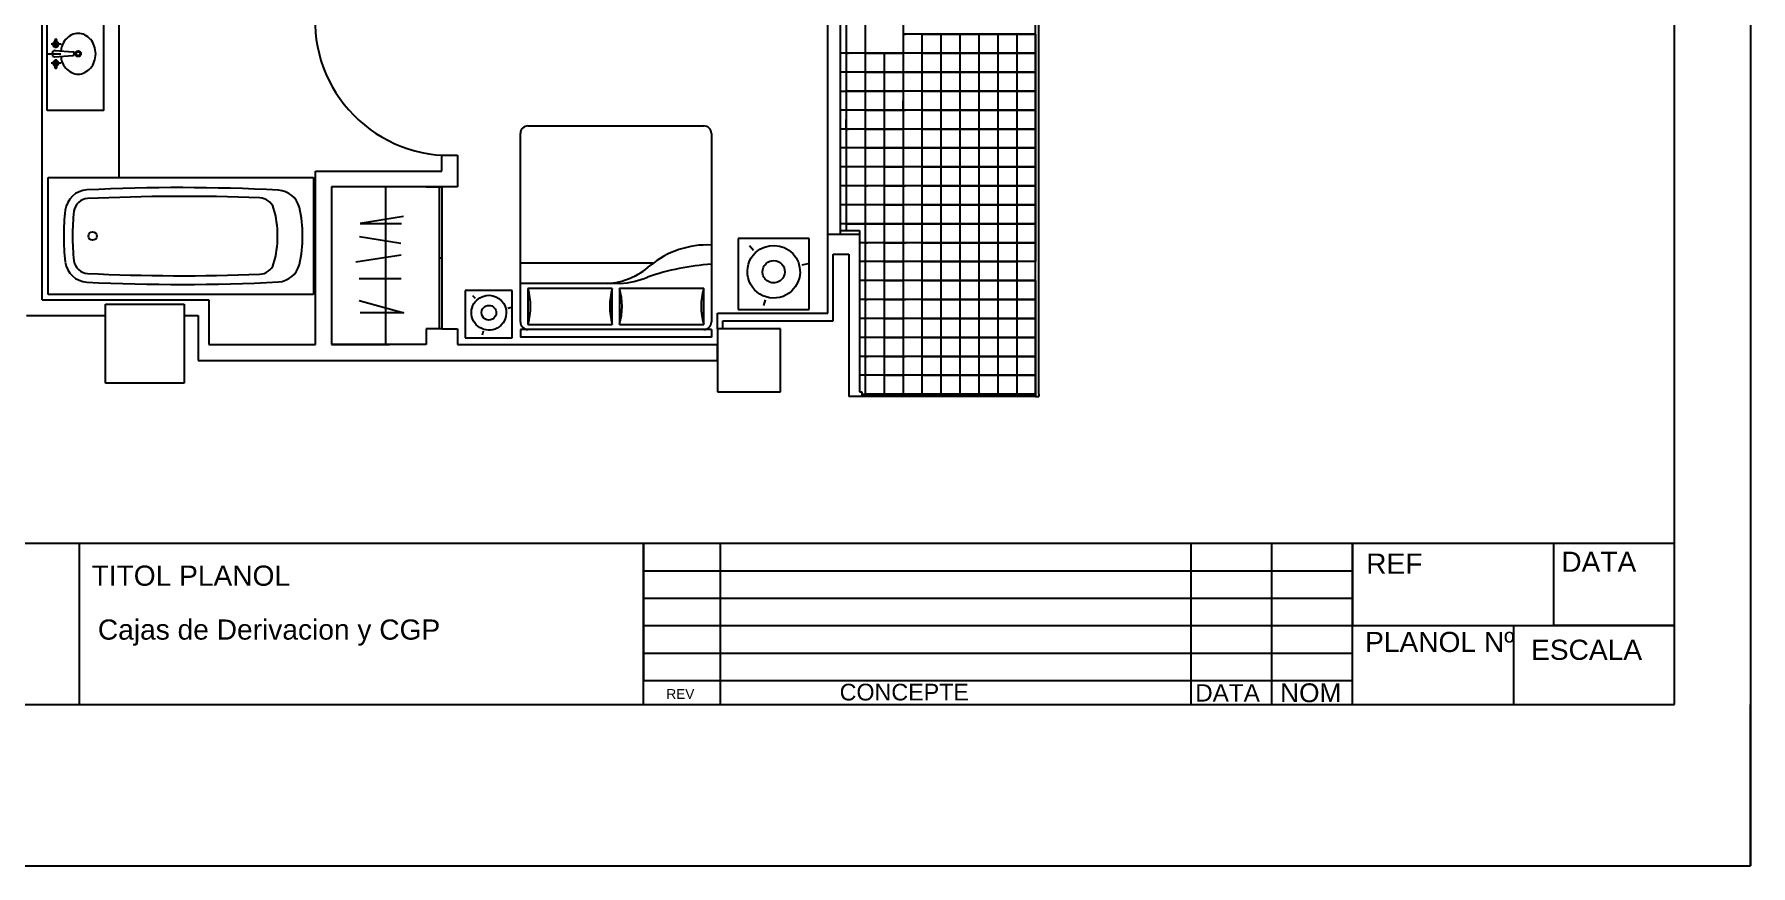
# Model space of a CAD drawing. Header units: millimetres. Extents: x 2377 to 4712, y -254 to 3188.
# Drawn here: x 3054 to 3267.1, y 947.8 to 1051 of the extents above; entities that cross this region are included whole.
import ezdxf

# ---------------------------------------------------------------- set-up
doc = ezdxf.new("R2010")
doc.units = ezdxf.units.MM
doc.layers.add('Mobiliario', color=254, linetype='Continuous')
doc.styles.get("Standard").update_dxf_attribs({"font": 'arial.ttf'})

# ---------------------------------------------------------------- blocks, each defined once
blk = doc.blocks.new('MHPLS012')
at = {"layer": 'Mobiliario'}
for p, q in [((-2.1, -0.874), (-2.1, 0.874)), ((-2.024, 0.95), (-0.152, 0.95)), ((-0.483, 0.874), (-0.483, 0.036)), ((-0.127, 0.874), (-0.483, 0.874)), ((-0.127, 0.036), (-0.127, 0.874)), ((-0.076, 0.95), (-0.076, -0.95)), ((-0.076, 0.95), (0, 0.95)), ((0, 0.95), (0, -0.95)), ((-0.737, 0.366), (-0.737, -0.95)), ((-0.533, 0.041), (-0.533, -0.95)), ((-0.483, 0.036), (-0.127, 0.036)), ((-0.483, -0.036), (-0.483, -0.874)), ((-0.127, -0.036), (-0.483, -0.036)), ((-0.127, -0.874), (-0.127, -0.036)), ((-0.152, -0.95), (-2.024, -0.95)), ((-0.483, -0.874), (-0.127, -0.874)), ((-0.076, -0.95), (0, -0.95))]:
    blk.add_line(p, q, dxfattribs=at)
for centre, radius, start, end in [((-2.024, 0.874), 0.0762, 90, 180), ((-0.019, 0.912), 0.898, 177.5673, 219.5461), ((1.615, 1.088), 2.343, 183.3665, 199.2534), ((-0.305, 1.483), 0.635, 253.7398, 286.2602), ((-0.152, 0.874), 0.0762, 0, 90), ((-1.227, -0.125), 0.694, 3.1663, 42.0658), ((-1.458, -0.029), 0.927, 4.2918, 21.7676), ((-0.305, -0.574), 0.635, 73.7398, 106.2602), ((-0.305, 0.574), 0.635, 253.7398, 286.2602), ((-0.305, -1.483), 0.635, 73.7398, 106.2602), ((-2.024, -0.874), 0.0762, 180, 270), ((-0.152, -0.874), 0.0762, 270, 0)]:
    blk.add_arc(centre, radius, start, end, dxfattribs=at)
blk = doc.blocks.new('bn04-7')
for p, q in [((0, 0), (0, -0.147)), ((-0.6, 0), (0.6, 0)), ((-0.6, -0.6), (-0.6, 0)), ((-0.058, -0.092), (-0.151, -0.092)), ((-0.122, -0.087), (-0.112, -0.087)), ((-0.122, -0.098), (-0.112, -0.098)), ((-0.1, -0.148), (-0.1, -0.045)), ((-0.033, -0.08), (-0.02, -0.271)), ((0.034, -0.086), (0.02, -0.271)), ((0.058, -0.092), (0.151, -0.092)), ((0.1, -0.148), (0.1, -0.045)), ((0.122, -0.087), (0.112, -0.087)), ((0.122, -0.098), (0.112, -0.098)), ((0.6, -0.6), (0.6, 0)), ((-0.005, -0.286), (0.005, -0.286)), ((-0.6, -0.6), (0.6, -0.6))]:
    blk.add_line(p, q)
for centre, radius in [((-0.1, -0.092), 0.0118), ((0.1, -0.092), 0.0118), ((0, -0.328), 0.03), ((0, -0.328), 0.02)]:
    blk.add_circle(centre, radius)
for centre, radius, start, end in [((-0.142, -0.092), 0.0118, 39.1354, 320.8646), ((-0.011, -0.361), 0.216, 109.6169, 130.7108), ((-0.131, -0.083), 0.0025, 219.1354, 256.4029), ((-0.131, -0.101), 0.0025, 103.5971, 140.8646), ((-0.123, -0.049), 0.0381, 256.4029, 272.0458), ((-0.123, -0.136), 0.0381, 87.9542, 103.5971), ((-0.1, -0.092), 0.0299, 191.7173, 168.2827), ((-0.1, -0.092), 0.0235, 194.2864, 165.7136), ((-0.112, -0.084), 0.003, 270, 324.6965), ((-0.112, -0.101), 0.003, 35.3035, 90), ((0, -0.393), 0.249, 96.5773, 109.6169), ((0.055, -0.103), 0.0911, 153.0547, 165.3672), ((-0.006, -0.094), 0.0379, 104.9144, 122.742), ((0, -0.113), 0.0583, 90, 104.9144), ((0, -0.113), 0.0583, 75.0856, 90), ((0.005, -0.094), 0.0379, 57.258, 75.0856), ((-0.056, -0.103), 0.0911, 14.6328, 26.9453), ((0, -0.393), 0.249, 70.3831, 83.252), ((0.025, -0.085), 0.00867, 0, 32.7882), ((0.025, -0.085), 0.00867, 350.3449, 0), ((0.1, -0.092), 0.0299, 11.7173, 348.2827), ((0.1, -0.092), 0.0235, 14.2864, 345.7136), ((0.011, -0.361), 0.216, 49.2892, 70.3831), ((0.112, -0.084), 0.003, 215.3035, 270), ((0.112, -0.101), 0.003, 90, 144.6965), ((0.123, -0.049), 0.0381, 267.9542, 283.5971), ((0.123, -0.136), 0.0381, 76.4029, 92.0458), ((0.131, -0.083), 0.0025, 283.5971, 320.8646), ((0.131, -0.101), 0.0025, 39.1354, 76.4029), ((0.142, -0.092), 0.0118, 219.1354, 140.8646), ((-0.055, -0.328), 0.16, 154.2946, 180), ((-0.055, -0.328), 0.16, 180, 205.7054), ((-0.028, -0.341), 0.189, 130.7108, 154.2946), ((-0.005, -0.271), 0.015, 180, 270), ((0.005, -0.271), 0.015, 270, 0), ((0.028, -0.341), 0.189, 25.7054, 49.2892), ((0.055, -0.328), 0.16, 0, 25.7054), ((0.055, -0.328), 0.16, 334.2946, 360), ((-0.028, -0.315), 0.189, 205.7054, 229.2892), ((-0.011, -0.295), 0.216, 229.2892, 250.3831), ((0, -0.264), 0.249, 250.3831, 270), ((0, -0.264), 0.249, 270, 289.6169), ((0.011, -0.295), 0.216, 289.6169, 310.7108), ((0.028, -0.315), 0.189, 310.7108, 334.2946)]:
    blk.add_arc(centre, radius, start, end)
blk = doc.blocks.new('A$C57724086')
at = {"layer": 'Mobiliario'}
for p, q in [((0, 0), (0, 1.7)), ((0, 1.7), (0.75, 1.7)), ((0.75, 1.7), (0.75, 0)), ((0.75, 0), (0, 0))]:
    blk.add_line(p, q, dxfattribs=at)
blk.add_circle((0.375, 1.415), 0.0275, dxfattribs=at)
for centre, radius, start, end in [((0.229, 1.442), 0.15, 97.8246, 176.2997), ((0.375, 0.114), 1.486, 89.9988, 96.4162), ((0.375, 0.111), 1.433, 89.9987, 96.3484), ((0.375, 0.114), 1.486, 83.5838, 90.0012), ((0.375, 0.111), 1.433, 83.6516, 90.0013), ((0.521, 1.442), 0.15, 3.7003, 82.1754), ((12.322, 0.854), 12.257, 177.2038, 182.9431), ((13.215, 0.833), 13.094, 177.3056, 182.1342), ((0.229, 1.442), 0.094, 97.8246, 176.2997), ((0.521, 1.442), 0.094, 3.7003, 82.1754), ((-12.465, 0.833), 13.094, 357.8658, 2.6944), ((-11.572, 0.854), 12.257, 357.0569, 2.7962), ((0.23, 0.35), 0.1, 182.9309, 250.2221), ((0.52, 0.35), 0.1, 289.7779, 357.0691), ((0.231, 0.235), 0.15, 183.8947, 255.3014), ((0.375, 0.858), 0.628, 253.4701, 270.0186), ((0.375, 0.858), 0.628, 269.9814, 286.5299), ((0.519, 0.235), 0.15, 284.6986, 356.1053), ((0.375, 0.924), 0.854, 257.6931, 270.0076), ((0.375, 0.924), 0.854, 269.9924, 282.3069)]:
    blk.add_arc(centre, radius, start, end, dxfattribs=at)
blk = doc.blocks.new('sl06-0')
at = {"layer": 'Mobiliario'}
for p, q in [((-0.3, 0.281, -1.579), (-0.3, -0.318, -1.579)), ((0.298, 0.281, -1.579), (-0.3, 0.281, -1.579)), ((0.298, -0.318, -1.579), (0.298, 0.281, -1.579)), ((-0.3, -0.318, -1.579), (0.298, -0.318, -1.579))]:
    blk.add_line(p, q, dxfattribs=at)
at = {"layer": 'Mobiliario', "linetype": 'ByBlock'}
for p, q in [((-0.169, 0.179, -1.579), (-0.205, 0.217, -1.579)), ((0.24, 0.057, -1.579), (0.29, 0.069, -1.579)), ((-0.071, -0.236, -1.579), (-0.085, -0.286, -1.579))]:
    blk.add_line(p, q, dxfattribs=at)
at = {"layer": 'Mobiliario', "linetype": 'ByBlock', "extrusion": (0, 0, -1)}
for major_axis, start_param, end_param in [((-0.157, -0.157), -1.5419, 1.599693), ((-0.157, -0.157), 1.599693, 4.741285), ((-0.0663, -0.0663), -1.5419, 1.599693), ((-0.0663, -0.0663), 1.599693, 4.741285)]:
    blk.add_ellipse((0, 0, -1.579), major_axis=major_axis, ratio=1, start_param=start_param, end_param=end_param, dxfattribs=at)

msp = doc.modelspace()

# ---------------------------------------------------------------- linework, layer by layer
at = {"transparency": 33554687}
for p, q in [((3267.11, 1244.79), (3267.11, 947.79)), ((3257.65, 967.79), (3257.65, 1229.79)), ((3178.34, 1006.3), (3178.34, 1168.97)), ((3178.75, 1006.3), (3178.75, 1168.97)), ((3055.01, 1018.03), (3055.01, 1078.25)), ((3152.56, 1026.18), (3152.56, 1065.38)), ((3154.1, 1026.18), (3154.1, 1065.38)), ((3154.82, 1055.69), (3154.82, 1046.28)), ((3157.17, 1055.69), (3157.17, 1046.28)), ((3161.88, 1053.34), (3161.88, 1050.99)), ((3157.17, 1050.99), (3157.17, 1048.64)), ((3157.17, 1050.99), (3157.17, 1046.28)), ((3161.88, 1050.99), (3162.18, 1050.99)), ((3164.23, 1050.99), (3161.88, 1050.99)), ((3161.88, 1050.99), (3161.88, 1048.64)), ((3161.88, 1050.99), (3161.88, 1046.28)), ((3166.58, 1050.99), (3164.23, 1050.99)), ((3164.23, 1050.99), (3164.23, 1048.64)), ((3164.23, 1050.99), (3166.58, 1050.99)), ((3168.93, 1050.99), (3166.58, 1050.99)), ((3166.58, 1050.99), (3166.58, 1048.64)), ((3166.58, 1050.99), (3168.93, 1050.99)), ((3171.28, 1050.99), (3168.93, 1050.99)), ((3168.93, 1050.99), (3168.93, 1048.64)), ((3168.93, 1050.99), (3171.28, 1050.99)), ((3173.64, 1050.99), (3171.28, 1050.99)), ((3171.28, 1050.99), (3171.28, 1048.64)), ((3171.28, 1050.99), (3173.64, 1050.99)), ((3175.99, 1050.99), (3173.64, 1050.99)), ((3173.64, 1050.99), (3173.64, 1048.64)), ((3173.64, 1050.99), (3175.99, 1050.99)), ((3178.34, 1050.99), (3175.99, 1050.99)), ((3175.99, 1050.99), (3175.99, 1048.64)), ((3175.99, 1050.99), (3178.34, 1050.99)), ((3178.34, 1050.99), (3178.34, 1048.64)), ((3157.17, 1048.64), (3154.1, 1048.64)), ((3154.82, 1048.64), (3155.12, 1048.64)), ((3154.82, 1048.64), (3154.82, 1046.28)), ((3154.82, 1048.64), (3154.82, 1043.93)), ((3159.53, 1048.64), (3157.17, 1048.64)), ((3157.17, 1048.64), (3157.17, 1046.28)), ((3157.17, 1048.64), (3159.53, 1048.64)), ((3161.88, 1048.64), (3159.53, 1048.64)), ((3159.53, 1048.64), (3159.53, 1046.28)), ((3159.53, 1048.64), (3161.88, 1048.64)), ((3164.23, 1048.64), (3161.88, 1048.64)), ((3161.88, 1048.64), (3161.88, 1046.28)), ((3166.58, 1048.64), (3164.23, 1048.64)), ((3164.23, 1048.64), (3164.23, 1046.28)), ((3164.23, 1048.64), (3166.58, 1048.64)), ((3168.93, 1048.64), (3166.58, 1048.64)), ((3166.58, 1048.64), (3166.58, 1046.28)), ((3166.58, 1048.64), (3168.93, 1048.64)), ((3171.28, 1048.64), (3168.93, 1048.64)), ((3168.93, 1048.64), (3168.93, 1046.28)), ((3168.93, 1048.64), (3171.28, 1048.64)), ((3173.64, 1048.64), (3171.28, 1048.64)), ((3171.28, 1048.64), (3171.28, 1046.28)), ((3171.28, 1048.64), (3173.64, 1048.64)), ((3175.99, 1048.64), (3173.64, 1048.64)), ((3173.64, 1048.64), (3173.64, 1046.28)), ((3173.64, 1048.64), (3175.99, 1048.64)), ((3178.34, 1048.64), (3175.99, 1048.64)), ((3175.99, 1048.64), (3175.99, 1046.28)), ((3175.99, 1048.64), (3178.34, 1048.64)), ((3178.34, 1048.64), (3178.34, 1046.28)), ((3157.17, 1046.28), (3154.1, 1046.28)), ((3159.53, 1046.28), (3157.17, 1046.28)), ((3157.17, 1046.28), (3157.17, 1043.93)), ((3157.17, 1046.28), (3159.53, 1046.28)), ((3161.88, 1046.28), (3159.53, 1046.28)), ((3159.53, 1046.28), (3159.53, 1043.93)), ((3159.53, 1046.28), (3161.88, 1046.28)), ((3164.23, 1046.28), (3161.88, 1046.28)), ((3161.88, 1046.28), (3161.88, 1027.47)), ((3161.88, 1046.28), (3164.23, 1046.28)), ((3161.88, 1046.28), (3161.88, 1043.93)), ((3166.58, 1046.28), (3164.23, 1046.28)), ((3164.23, 1046.28), (3164.23, 1043.93)), ((3164.23, 1046.28), (3166.58, 1046.28)), ((3168.93, 1046.28), (3166.58, 1046.28)), ((3166.58, 1046.28), (3166.58, 1043.93)), ((3166.58, 1046.28), (3168.93, 1046.28)), ((3171.28, 1046.28), (3168.93, 1046.28)), ((3168.93, 1046.28), (3168.93, 1043.93)), ((3168.93, 1046.28), (3171.28, 1046.28)), ((3173.64, 1046.28), (3171.28, 1046.28)), ((3171.28, 1046.28), (3171.28, 1043.93)), ((3171.28, 1046.28), (3173.64, 1046.28)), ((3175.99, 1046.28), (3173.64, 1046.28)), ((3173.64, 1046.28), (3173.64, 1043.93)), ((3173.64, 1046.28), (3175.99, 1046.28)), ((3178.34, 1046.28), (3175.99, 1046.28)), ((3175.99, 1046.28), (3175.99, 1043.93)), ((3175.99, 1046.28), (3178.34, 1046.28)), ((3178.34, 1046.28), (3178.34, 1043.93)), ((3154.1, 1043.93), (3157.17, 1043.93)), ((3157.17, 1043.93), (3154.82, 1043.93)), ((3154.82, 1043.93), (3154.82, 1041.58)), ((3159.53, 1043.93), (3157.17, 1043.93)), ((3157.17, 1043.93), (3157.17, 1041.58)), ((3157.17, 1043.93), (3159.53, 1043.93)), ((3161.88, 1043.93), (3159.53, 1043.93)), ((3159.53, 1043.93), (3159.53, 1041.58)), ((3159.53, 1043.93), (3161.88, 1043.93)), ((3164.23, 1043.93), (3161.88, 1043.93)), ((3161.88, 1043.93), (3161.88, 1041.58)), ((3161.88, 1043.93), (3161.88, 1041.58)), ((3161.88, 1041.58), (3161.88, 1042.75)), ((3166.58, 1043.93), (3164.23, 1043.93)), ((3164.23, 1043.93), (3164.23, 1041.58)), ((3164.23, 1043.93), (3166.58, 1043.93)), ((3168.93, 1043.93), (3166.58, 1043.93)), ((3166.58, 1043.93), (3166.58, 1041.58)), ((3166.58, 1043.93), (3168.93, 1043.93)), ((3171.28, 1043.93), (3168.93, 1043.93)), ((3168.93, 1043.93), (3168.93, 1041.58)), ((3168.93, 1043.93), (3171.28, 1043.93)), ((3173.64, 1043.93), (3171.28, 1043.93)), ((3171.28, 1043.93), (3171.28, 1041.58)), ((3171.28, 1043.93), (3173.64, 1043.93)), ((3175.99, 1043.93), (3173.64, 1043.93)), ((3173.64, 1043.93), (3173.64, 1041.58)), ((3173.64, 1043.93), (3175.99, 1043.93)), ((3178.34, 1043.93), (3175.99, 1043.93)), ((3175.99, 1043.93), (3175.99, 1041.58)), ((3175.99, 1043.93), (3178.34, 1043.93)), ((3178.34, 1043.93), (3178.34, 1041.58)), ((3157.17, 1041.58), (3154.1, 1041.58)), ((3154.82, 1041.58), (3154.82, 1039.23)), ((3154.82, 1039.23), (3154.82, 1040.4)), ((3159.53, 1041.58), (3157.17, 1041.58)), ((3157.17, 1041.58), (3157.17, 1039.23)), ((3157.17, 1041.58), (3159.53, 1041.58)), ((3161.88, 1041.58), (3159.53, 1041.58)), ((3159.53, 1041.58), (3159.53, 1039.23)), ((3159.53, 1041.58), (3161.88, 1041.58)), ((3161.88, 1041.58), (3162.18, 1041.58)), ((3164.23, 1041.58), (3161.88, 1041.58)), ((3161.88, 1041.58), (3161.88, 1039.23)), ((3161.88, 1041.58), (3161.88, 1036.88)), ((3161.88, 1041.58), (3161.88, 1039.23)), ((3166.58, 1041.58), (3164.23, 1041.58)), ((3164.23, 1041.58), (3164.23, 1039.23)), ((3164.23, 1041.58), (3166.58, 1041.58)), ((3168.93, 1041.58), (3166.58, 1041.58)), ((3166.58, 1041.58), (3166.58, 1039.23)), ((3166.58, 1041.58), (3168.93, 1041.58)), ((3171.28, 1041.58), (3168.93, 1041.58)), ((3168.93, 1041.58), (3168.93, 1039.23)), ((3168.93, 1041.58), (3171.28, 1041.58)), ((3173.64, 1041.58), (3171.28, 1041.58)), ((3171.28, 1041.58), (3171.28, 1039.23)), ((3171.28, 1041.58), (3173.64, 1041.58)), ((3175.99, 1041.58), (3173.64, 1041.58)), ((3173.64, 1041.58), (3173.64, 1039.23)), ((3173.64, 1041.58), (3175.99, 1041.58)), ((3178.34, 1041.58), (3175.99, 1041.58)), ((3175.99, 1041.58), (3175.99, 1039.23)), ((3175.99, 1041.58), (3178.34, 1041.58)), ((3178.34, 1041.58), (3178.34, 1039.23)), ((3157.17, 1039.23), (3154.1, 1039.23)), ((3154.82, 1039.23), (3155.12, 1039.23)), ((3154.82, 1039.23), (3154.82, 1036.88)), ((3159.53, 1039.23), (3157.17, 1039.23)), ((3157.17, 1039.23), (3157.17, 1036.88)), ((3157.17, 1039.23), (3159.53, 1039.23)), ((3161.88, 1039.23), (3159.53, 1039.23)), ((3159.53, 1039.23), (3159.53, 1036.88)), ((3159.53, 1039.23), (3161.88, 1039.23)), ((3164.23, 1039.23), (3161.88, 1039.23)), ((3161.88, 1039.23), (3161.88, 1036.88)), ((3166.58, 1039.23), (3164.23, 1039.23)), ((3164.23, 1039.23), (3164.23, 1036.88)), ((3164.23, 1039.23), (3166.58, 1039.23)), ((3168.93, 1039.23), (3166.58, 1039.23)), ((3166.58, 1039.23), (3166.58, 1036.88)), ((3166.58, 1039.23), (3168.93, 1039.23)), ((3171.28, 1039.23), (3168.93, 1039.23)), ((3168.93, 1039.23), (3168.93, 1036.88)), ((3168.93, 1039.23), (3171.28, 1039.23)), ((3173.64, 1039.23), (3171.28, 1039.23)), ((3171.28, 1039.23), (3171.28, 1036.88)), ((3171.28, 1039.23), (3173.64, 1039.23)), ((3175.99, 1039.23), (3173.64, 1039.23)), ((3173.64, 1039.23), (3173.64, 1036.88)), ((3173.64, 1039.23), (3175.99, 1039.23)), ((3178.34, 1039.23), (3175.99, 1039.23)), ((3175.99, 1039.23), (3175.99, 1036.88)), ((3175.99, 1039.23), (3178.34, 1039.23)), ((3178.34, 1039.23), (3178.34, 1036.88)), ((3104.62, 1034.02), (3104.62, 1035.98)), ((3104.62, 1035.98), (3106.58, 1035.98)), ((3106.58, 1035.98), (3106.58, 1032.06)), ((3157.17, 1036.88), (3154.1, 1036.88)), ((3157.17, 1036.88), (3154.82, 1036.88)), ((3154.82, 1036.88), (3154.82, 1027.47)), ((3159.53, 1036.88), (3157.17, 1036.88)), ((3157.17, 1036.88), (3157.17, 1027.47)), ((3157.17, 1036.88), (3159.53, 1036.88)), ((3159.53, 1036.88), (3157.17, 1036.88)), ((3157.17, 1036.88), (3159.53, 1036.88)), ((3161.88, 1036.88), (3159.53, 1036.88)), ((3159.53, 1036.88), (3159.53, 1034.53)), ((3159.53, 1036.88), (3161.88, 1036.88)), ((3161.88, 1036.88), (3159.53, 1036.88)), ((3159.53, 1036.88), (3161.88, 1036.88)), ((3164.23, 1036.88), (3161.88, 1036.88)), ((3161.88, 1036.88), (3161.88, 1027.47)), ((3161.88, 1036.88), (3164.23, 1036.88)), ((3161.88, 1036.88), (3161.88, 1034.53)), ((3166.58, 1036.88), (3164.23, 1036.88)), ((3164.23, 1036.88), (3164.23, 1034.53)), ((3164.23, 1036.88), (3166.58, 1036.88)), ((3168.93, 1036.88), (3166.58, 1036.88)), ((3166.58, 1036.88), (3166.58, 1034.53)), ((3166.58, 1036.88), (3168.93, 1036.88)), ((3171.28, 1036.88), (3168.93, 1036.88)), ((3168.93, 1036.88), (3168.93, 1034.53)), ((3168.93, 1036.88), (3171.28, 1036.88)), ((3173.64, 1036.88), (3171.28, 1036.88)), ((3171.28, 1036.88), (3171.28, 1034.53)), ((3171.28, 1036.88), (3173.64, 1036.88)), ((3175.99, 1036.88), (3173.64, 1036.88)), ((3173.64, 1036.88), (3173.64, 1034.53)), ((3173.64, 1036.88), (3175.99, 1036.88)), ((3178.34, 1036.88), (3175.99, 1036.88)), ((3175.99, 1036.88), (3175.99, 1034.53)), ((3175.99, 1036.88), (3178.34, 1036.88)), ((3178.34, 1036.88), (3178.34, 1034.53)), ((3088.95, 1012.47), (3088.95, 1034.02)), ((3088.95, 1034.02), (3104.62, 1034.02)), ((3157.17, 1034.53), (3154.1, 1034.53)), ((3159.53, 1034.53), (3157.17, 1034.53)), ((3157.17, 1034.53), (3157.17, 1032.17)), ((3161.88, 1034.53), (3159.53, 1034.53)), ((3159.53, 1034.53), (3159.53, 1032.17)), ((3159.53, 1034.53), (3161.88, 1034.53)), ((3164.23, 1034.53), (3161.88, 1034.53)), ((3161.88, 1034.53), (3161.88, 1032.17)), ((3161.88, 1034.53), (3161.88, 1032.17)), ((3166.58, 1034.53), (3164.23, 1034.53)), ((3164.23, 1034.53), (3164.23, 1032.17)), ((3164.23, 1034.53), (3166.58, 1034.53)), ((3168.93, 1034.53), (3166.58, 1034.53)), ((3166.58, 1034.53), (3166.58, 1032.17)), ((3166.58, 1034.53), (3168.93, 1034.53)), ((3171.28, 1034.53), (3168.93, 1034.53)), ((3168.93, 1034.53), (3168.93, 1032.17)), ((3168.93, 1034.53), (3171.28, 1034.53)), ((3173.64, 1034.53), (3171.28, 1034.53)), ((3171.28, 1034.53), (3171.28, 1032.17)), ((3171.28, 1034.53), (3173.64, 1034.53)), ((3175.99, 1034.53), (3173.64, 1034.53)), ((3173.64, 1034.53), (3173.64, 1032.17)), ((3173.64, 1034.53), (3175.99, 1034.53)), ((3178.34, 1034.53), (3175.99, 1034.53)), ((3175.99, 1034.53), (3175.99, 1032.17)), ((3175.99, 1034.53), (3178.34, 1034.53)), ((3178.34, 1034.53), (3178.34, 1032.17)), ((3106.58, 1032.06), (3090.91, 1032.06)), ((3090.91, 1032.06), (3090.91, 1012.47)), ((3102.67, 1032.06), (3090.91, 1032.06)), ((3104.3, 1032.06), (3097.63, 1032.06)), ((3097.63, 1032.06), (3097.63, 1012.47)), ((3102.67, 1032.06), (3104.62, 1032.06)), ((3104.3, 1032.06), (3104.3, 1014.43)), ((3104.62, 1032.06), (3104.62, 1014.43)), ((3157.17, 1032.17), (3154.1, 1032.17)), ((3157.17, 1032.17), (3157.47, 1032.17)), ((3159.53, 1032.17), (3157.17, 1032.17)), ((3157.17, 1032.17), (3157.17, 1029.82)), ((3157.17, 1032.17), (3157.17, 1027.47)), ((3161.88, 1032.17), (3159.53, 1032.17)), ((3159.53, 1032.17), (3159.53, 1029.82)), ((3159.53, 1032.17), (3161.88, 1032.17)), ((3161.88, 1032.17), (3162.18, 1032.17)), ((3164.23, 1032.17), (3161.88, 1032.17)), ((3161.88, 1032.17), (3161.88, 1029.82)), ((3161.88, 1032.17), (3161.88, 1027.47)), ((3161.88, 1032.17), (3161.88, 1029.82)), ((3166.58, 1032.17), (3164.23, 1032.17)), ((3164.23, 1032.17), (3164.23, 1029.82)), ((3164.23, 1032.17), (3166.58, 1032.17)), ((3168.93, 1032.17), (3166.58, 1032.17)), ((3166.58, 1032.17), (3166.58, 1029.82)), ((3166.58, 1032.17), (3168.93, 1032.17)), ((3171.28, 1032.17), (3168.93, 1032.17)), ((3168.93, 1032.17), (3168.93, 1029.82)), ((3168.93, 1032.17), (3171.28, 1032.17)), ((3173.64, 1032.17), (3171.28, 1032.17)), ((3171.28, 1032.17), (3171.28, 1029.82)), ((3171.28, 1032.17), (3173.64, 1032.17)), ((3175.99, 1032.17), (3173.64, 1032.17)), ((3173.64, 1032.17), (3173.64, 1029.82)), ((3173.64, 1032.17), (3175.99, 1032.17)), ((3178.34, 1032.17), (3175.99, 1032.17)), ((3175.99, 1032.17), (3175.99, 1029.82)), ((3175.99, 1032.17), (3178.34, 1032.17)), ((3178.34, 1032.17), (3178.34, 1029.82)), ((3157.17, 1029.82), (3154.1, 1029.82)), ((3159.53, 1029.82), (3157.17, 1029.82)), ((3161.88, 1029.82), (3159.53, 1029.82)), ((3159.53, 1029.82), (3159.53, 1027.47)), ((3159.53, 1029.82), (3161.88, 1029.82)), ((3164.23, 1029.82), (3161.88, 1029.82)), ((3161.88, 1029.82), (3161.88, 1027.47)), ((3166.58, 1029.82), (3164.23, 1029.82)), ((3164.23, 1029.82), (3164.23, 1027.47)), ((3164.23, 1029.82), (3166.58, 1029.82)), ((3168.93, 1029.82), (3166.58, 1029.82)), ((3166.58, 1029.82), (3166.58, 1027.47)), ((3166.58, 1029.82), (3168.93, 1029.82)), ((3171.28, 1029.82), (3168.93, 1029.82)), ((3168.93, 1029.82), (3168.93, 1027.47)), ((3168.93, 1029.82), (3171.28, 1029.82)), ((3173.64, 1029.82), (3171.28, 1029.82)), ((3171.28, 1029.82), (3171.28, 1027.47)), ((3171.28, 1029.82), (3173.64, 1029.82)), ((3175.99, 1029.82), (3173.64, 1029.82)), ((3173.64, 1029.82), (3173.64, 1027.47)), ((3173.64, 1029.82), (3175.99, 1029.82)), ((3178.34, 1029.82), (3175.99, 1029.82)), ((3175.99, 1029.82), (3175.99, 1027.47)), ((3175.99, 1029.82), (3178.34, 1029.82)), ((3178.34, 1029.82), (3178.34, 1027.47)), ((3099.88, 1028.39), (3094.48, 1027.5)), ((3094.48, 1027.5), (3099.63, 1027.5)), ((3159.53, 1027.47), (3154.1, 1027.47)), ((3154.82, 1027.47), (3154.82, 1026.63)), ((3157.17, 1027.47), (3154.82, 1027.47)), ((3154.82, 1027.47), (3157.17, 1027.47)), ((3157.17, 1027.47), (3157.17, 1025.12)), ((3159.53, 1027.47), (3157.17, 1027.47)), ((3157.17, 1027.47), (3159.53, 1027.47)), ((3159.53, 1027.47), (3157.17, 1027.47)), ((3161.88, 1027.47), (3159.53, 1027.47)), ((3159.53, 1027.47), (3159.53, 1025.12)), ((3159.53, 1027.47), (3161.88, 1027.47)), ((3161.88, 1027.47), (3159.53, 1027.47)), ((3159.53, 1027.47), (3161.88, 1027.47)), ((3161.88, 1027.47), (3159.53, 1027.47)), ((3159.53, 1027.47), (3161.88, 1027.47)), ((3164.23, 1027.47), (3161.88, 1027.47)), ((3161.88, 1027.47), (3164.23, 1027.47)), ((3164.23, 1027.47), (3161.88, 1027.47)), ((3161.88, 1027.47), (3161.88, 1025.12)), ((3161.88, 1027.47), (3161.88, 1025.12)), ((3166.58, 1027.47), (3164.23, 1027.47)), ((3164.23, 1027.47), (3166.58, 1027.47)), ((3166.58, 1027.47), (3164.23, 1027.47)), ((3164.23, 1027.47), (3164.23, 1025.12)), ((3164.23, 1027.47), (3166.58, 1027.47)), ((3168.93, 1027.47), (3166.58, 1027.47)), ((3166.58, 1027.47), (3168.93, 1027.47)), ((3168.93, 1027.47), (3166.58, 1027.47)), ((3166.58, 1027.47), (3166.58, 1025.12)), ((3166.58, 1027.47), (3168.93, 1027.47)), ((3171.28, 1027.47), (3168.93, 1027.47)), ((3168.93, 1027.47), (3171.28, 1027.47)), ((3171.28, 1027.47), (3168.93, 1027.47)), ((3168.93, 1027.47), (3168.93, 1025.12)), ((3168.93, 1027.47), (3171.28, 1027.47)), ((3173.64, 1027.47), (3171.28, 1027.47)), ((3171.28, 1027.47), (3173.64, 1027.47)), ((3173.64, 1027.47), (3171.28, 1027.47)), ((3171.28, 1027.47), (3171.28, 1025.12)), ((3171.28, 1027.47), (3173.64, 1027.47)), ((3175.99, 1027.47), (3173.64, 1027.47)), ((3173.64, 1027.47), (3175.99, 1027.47)), ((3175.99, 1027.47), (3173.64, 1027.47)), ((3173.64, 1027.47), (3173.64, 1025.12)), ((3173.64, 1027.47), (3175.99, 1027.47)), ((3178.34, 1027.47), (3175.99, 1027.47)), ((3175.99, 1027.47), (3178.34, 1027.47)), ((3178.34, 1027.47), (3175.99, 1027.47)), ((3175.99, 1027.47), (3175.99, 1025.12)), ((3175.99, 1027.47), (3178.34, 1027.47)), ((3178.34, 1027.47), (3178.34, 1025.12)), ((3094.41, 1025.88), (3099.52, 1025.08)), ((3152.56, 1016.39), (3152.56, 1026.18)), ((3152.56, 1026.18), (3156.48, 1026.18)), ((3154.1, 1026.18), (3154.1, 1026.63)), ((3154.1, 1026.63), (3156.48, 1026.63)), ((3154.1, 1026.18), (3156.48, 1026.18)), ((3154.1, 1026.18), (3156.48, 1026.18)), ((3156.48, 1026.63), (3156.48, 1006.59)), ((3159.53, 1025.12), (3156.48, 1025.12)), ((3157.17, 1025.12), (3157.47, 1025.12)), ((3157.17, 1025.12), (3157.17, 1022.77)), ((3157.17, 1025.12), (3157.17, 1020.42)), ((3161.88, 1025.12), (3159.53, 1025.12)), ((3159.53, 1025.12), (3159.53, 1013.36)), ((3159.53, 1025.12), (3161.88, 1025.12)), ((3161.88, 1025.12), (3162.18, 1025.12)), ((3164.23, 1025.12), (3161.88, 1025.12)), ((3161.88, 1025.12), (3161.88, 1022.77)), ((3161.88, 1025.12), (3161.88, 1013.36)), ((3166.58, 1025.12), (3164.23, 1025.12)), ((3164.23, 1025.12), (3164.23, 1013.36)), ((3164.23, 1025.12), (3166.58, 1025.12)), ((3168.93, 1025.12), (3166.58, 1025.12)), ((3166.58, 1025.12), (3166.58, 1013.36)), ((3166.58, 1025.12), (3168.93, 1025.12)), ((3171.28, 1025.12), (3168.93, 1025.12)), ((3168.93, 1025.12), (3168.93, 1013.36)), ((3168.93, 1025.12), (3171.28, 1025.12)), ((3173.64, 1025.12), (3171.28, 1025.12)), ((3171.28, 1025.12), (3171.28, 1013.36)), ((3171.28, 1025.12), (3173.64, 1025.12)), ((3175.99, 1025.12), (3173.64, 1025.12)), ((3173.64, 1025.12), (3173.64, 1013.36)), ((3173.64, 1025.12), (3175.99, 1025.12)), ((3178.34, 1025.12), (3175.99, 1025.12)), ((3175.99, 1025.12), (3175.99, 1013.36)), ((3175.99, 1025.12), (3178.34, 1025.12)), ((3178.34, 1025.12), (3178.34, 1022.77)), ((3099.58, 1023.58), (3093.93, 1022.72)), ((3104.3, 1023.24), (3104.62, 1023.24)), ((3153.2, 1015.41), (3153.2, 1023.69)), ((3153.2, 1023.69), (3155.16, 1023.69)), ((3155.16, 1023.69), (3155.16, 1006.02)), ((3157.17, 1022.77), (3156.48, 1022.77)), ((3159.53, 1022.77), (3157.17, 1022.77)), ((3161.88, 1022.77), (3159.53, 1022.77)), ((3159.53, 1022.77), (3161.88, 1022.77)), ((3164.23, 1022.77), (3161.88, 1022.77)), ((3166.58, 1022.77), (3164.23, 1022.77)), ((3164.23, 1022.77), (3166.58, 1022.77)), ((3168.93, 1022.77), (3166.58, 1022.77)), ((3166.58, 1022.77), (3168.93, 1022.77)), ((3171.28, 1022.77), (3168.93, 1022.77)), ((3168.93, 1022.77), (3171.28, 1022.77)), ((3173.64, 1022.77), (3171.28, 1022.77)), ((3171.28, 1022.77), (3173.64, 1022.77)), ((3175.99, 1022.77), (3173.64, 1022.77)), ((3173.64, 1022.77), (3175.99, 1022.77)), ((3178.34, 1022.77), (3175.99, 1022.77)), ((3099.59, 1020.65), (3094.35, 1020.62)), ((3159.53, 1020.42), (3156.48, 1020.42)), ((3157.17, 1020.42), (3157.17, 1018.06)), ((3161.88, 1020.42), (3159.53, 1020.42)), ((3159.53, 1020.42), (3159.53, 1018.06)), ((3159.53, 1020.42), (3161.88, 1020.42)), ((3164.23, 1020.42), (3161.88, 1020.42)), ((3161.88, 1020.42), (3161.88, 1018.06)), ((3161.88, 1020.42), (3161.88, 1018.06)), ((3166.58, 1020.42), (3164.23, 1020.42)), ((3164.23, 1020.42), (3164.23, 1018.06)), ((3164.23, 1020.42), (3166.58, 1020.42)), ((3168.93, 1020.42), (3166.58, 1020.42)), ((3166.58, 1020.42), (3166.58, 1018.06)), ((3166.58, 1020.42), (3168.93, 1020.42)), ((3171.28, 1020.42), (3168.93, 1020.42)), ((3168.93, 1020.42), (3168.93, 1018.06)), ((3168.93, 1020.42), (3171.28, 1020.42)), ((3173.64, 1020.42), (3171.28, 1020.42)), ((3171.28, 1020.42), (3171.28, 1018.06)), ((3171.28, 1020.42), (3173.64, 1020.42)), ((3175.99, 1020.42), (3173.64, 1020.42)), ((3173.64, 1020.42), (3173.64, 1018.06)), ((3173.64, 1020.42), (3175.99, 1020.42)), ((3178.34, 1020.42), (3175.99, 1020.42)), ((3175.99, 1020.42), (3175.99, 1018.06)), ((3175.99, 1020.42), (3178.34, 1020.42)), ((3178.34, 1020.42), (3178.34, 1018.06)), ((3055.01, 1018.03), (3075.69, 1018.03)), ((3062.85, 1017.5), (3072.65, 1017.5)), ((3062.85, 1007.7), (3062.85, 1017.5)), ((3072.65, 1017.5), (3072.65, 1007.7)), ((3075.69, 1018.03), (3075.69, 1012.47)), ((3094.34, 1017.93), (3099.89, 1016.43)), ((3099.89, 1016.43), (3094.5, 1016.43)), ((3159.53, 1018.06), (3156.48, 1018.06)), ((3157.17, 1018.06), (3157.47, 1018.06)), ((3157.17, 1018.06), (3157.17, 1015.71)), ((3157.17, 1018.06), (3157.17, 1013.36)), ((3161.88, 1018.06), (3159.53, 1018.06)), ((3159.53, 1018.06), (3159.53, 1015.71)), ((3159.53, 1018.06), (3161.88, 1018.06)), ((3161.88, 1018.06), (3162.18, 1018.06)), ((3164.23, 1018.06), (3161.88, 1018.06)), ((3161.88, 1018.06), (3161.88, 1015.71)), ((3161.88, 1018.06), (3161.88, 1015.71)), ((3166.58, 1018.06), (3164.23, 1018.06)), ((3164.23, 1018.06), (3164.23, 1015.71)), ((3164.23, 1018.06), (3166.58, 1018.06)), ((3168.93, 1018.06), (3166.58, 1018.06)), ((3166.58, 1018.06), (3166.58, 1015.71)), ((3166.58, 1018.06), (3168.93, 1018.06)), ((3171.28, 1018.06), (3168.93, 1018.06)), ((3168.93, 1018.06), (3168.93, 1015.71)), ((3168.93, 1018.06), (3171.28, 1018.06)), ((3173.64, 1018.06), (3171.28, 1018.06)), ((3171.28, 1018.06), (3171.28, 1015.71)), ((3171.28, 1018.06), (3173.64, 1018.06)), ((3175.99, 1018.06), (3173.64, 1018.06)), ((3173.64, 1018.06), (3173.64, 1015.71)), ((3173.64, 1018.06), (3175.99, 1018.06)), ((3178.34, 1018.06), (3175.99, 1018.06)), ((3175.99, 1018.06), (3175.99, 1015.71)), ((3175.99, 1018.06), (3178.34, 1018.06)), ((3178.34, 1018.06), (3178.34, 1015.71)), ((3053.05, 1016.07), (3062.85, 1016.07)), ((3072.65, 1016.07), (3074.39, 1016.07)), ((3074.39, 1016.07), (3074.39, 1010.51)), ((3104.62, 1014.43), (3102.67, 1014.43)), ((3102.67, 1014.43), (3102.67, 1012.47)), ((3104.62, 1014.43), (3106.58, 1014.43)), ((3106.58, 1014.43), (3106.58, 1012.47)), ((3138.84, 1014.43), (3138.84, 1016.39)), ((3138.84, 1016.39), (3152.56, 1016.39)), ((3138.84, 1014.43), (3138.84, 1006.59)), ((3146.68, 1014.43), (3138.84, 1014.43)), ((3139.49, 1014.43), (3139.49, 1015.41)), ((3139.49, 1015.41), (3153.2, 1015.41)), ((3146.68, 1006.59), (3146.68, 1014.43)), ((3157.17, 1015.71), (3156.48, 1015.71)), ((3159.53, 1015.71), (3157.17, 1015.71)), ((3161.88, 1015.71), (3159.53, 1015.71)), ((3159.53, 1015.71), (3161.88, 1015.71)), ((3164.23, 1015.71), (3161.88, 1015.71)), ((3166.58, 1015.71), (3164.23, 1015.71)), ((3164.23, 1015.71), (3166.58, 1015.71)), ((3168.93, 1015.71), (3166.58, 1015.71)), ((3166.58, 1015.71), (3168.93, 1015.71)), ((3171.28, 1015.71), (3168.93, 1015.71)), ((3168.93, 1015.71), (3171.28, 1015.71)), ((3173.64, 1015.71), (3171.28, 1015.71)), ((3171.28, 1015.71), (3173.64, 1015.71)), ((3175.99, 1015.71), (3173.64, 1015.71)), ((3173.64, 1015.71), (3175.99, 1015.71)), ((3178.34, 1015.71), (3175.99, 1015.71)), ((3175.99, 1015.71), (3178.34, 1015.71)), ((3178.34, 1015.71), (3178.34, 1013.36)), ((3075.69, 1012.47), (3088.95, 1012.47)), ((3078.09, 1012.47), (3088.95, 1012.47)), ((3090.91, 1012.47), (3095.29, 1012.47)), ((3090.91, 1012.47), (3098.13, 1012.47)), ((3102.67, 1012.47), (3090.91, 1012.47)), ((3106.58, 1012.47), (3111.85, 1012.47)), ((3106.58, 1012.47), (3113.8, 1012.47)), ((3113.8, 1012.47), (3138.84, 1012.47)), ((3138.84, 1010.51), (3138.84, 1012.47)), ((3159.53, 1013.36), (3156.48, 1013.36)), ((3157.17, 1013.36), (3157.17, 1011.01)), ((3161.88, 1013.36), (3159.53, 1013.36)), ((3159.53, 1013.36), (3159.53, 1011.01)), ((3159.53, 1013.36), (3161.88, 1013.36)), ((3164.23, 1013.36), (3161.88, 1013.36)), ((3161.88, 1013.36), (3161.88, 1011.01)), ((3161.88, 1013.36), (3161.88, 1011.01)), ((3166.58, 1013.36), (3164.23, 1013.36)), ((3164.23, 1013.36), (3164.23, 1011.01)), ((3164.23, 1013.36), (3166.58, 1013.36)), ((3168.93, 1013.36), (3166.58, 1013.36)), ((3166.58, 1013.36), (3166.58, 1011.01)), ((3166.58, 1013.36), (3168.93, 1013.36)), ((3171.28, 1013.36), (3168.93, 1013.36)), ((3168.93, 1013.36), (3168.93, 1011.01)), ((3168.93, 1013.36), (3171.28, 1013.36)), ((3173.64, 1013.36), (3171.28, 1013.36)), ((3171.28, 1013.36), (3171.28, 1011.01)), ((3171.28, 1013.36), (3173.64, 1013.36)), ((3175.99, 1013.36), (3173.64, 1013.36)), ((3173.64, 1013.36), (3173.64, 1011.01)), ((3173.64, 1013.36), (3175.99, 1013.36)), ((3178.34, 1013.36), (3175.99, 1013.36)), ((3175.99, 1013.36), (3175.99, 1011.01)), ((3175.99, 1013.36), (3178.34, 1013.36)), ((3178.34, 1013.36), (3178.34, 1011.01)), ((3074.39, 1010.51), (3138.84, 1010.51)), ((3159.53, 1011.01), (3156.48, 1011.01)), ((3157.17, 1011.01), (3157.47, 1011.01)), ((3157.17, 1011.01), (3157.17, 1008.66)), ((3157.17, 1011.01), (3157.17, 1006.3)), ((3161.88, 1011.01), (3159.53, 1011.01)), ((3159.53, 1011.01), (3159.53, 1008.66)), ((3159.53, 1011.01), (3161.88, 1011.01)), ((3161.88, 1011.01), (3162.18, 1011.01)), ((3164.23, 1011.01), (3161.88, 1011.01)), ((3161.88, 1011.01), (3161.88, 1008.66)), ((3161.88, 1011.01), (3161.88, 1006.3)), ((3161.88, 1011.01), (3161.88, 1008.66)), ((3166.58, 1011.01), (3164.23, 1011.01)), ((3164.23, 1011.01), (3164.23, 1008.66)), ((3164.23, 1011.01), (3166.58, 1011.01)), ((3168.93, 1011.01), (3166.58, 1011.01)), ((3166.58, 1011.01), (3166.58, 1008.66)), ((3166.58, 1011.01), (3168.93, 1011.01)), ((3171.28, 1011.01), (3168.93, 1011.01)), ((3168.93, 1011.01), (3168.93, 1008.66)), ((3168.93, 1011.01), (3171.28, 1011.01)), ((3173.64, 1011.01), (3171.28, 1011.01)), ((3171.28, 1011.01), (3171.28, 1008.66)), ((3171.28, 1011.01), (3173.64, 1011.01)), ((3175.99, 1011.01), (3173.64, 1011.01)), ((3173.64, 1011.01), (3173.64, 1008.66)), ((3173.64, 1011.01), (3175.99, 1011.01)), ((3178.34, 1011.01), (3175.99, 1011.01)), ((3175.99, 1011.01), (3175.99, 1008.66)), ((3175.99, 1011.01), (3178.34, 1011.01)), ((3178.34, 1011.01), (3178.34, 1008.66)), ((3157.17, 1008.66), (3156.48, 1008.66)), ((3159.53, 1008.66), (3157.17, 1008.66)), ((3161.88, 1008.66), (3159.53, 1008.66)), ((3159.53, 1008.66), (3159.53, 1006.3)), ((3159.53, 1008.66), (3161.88, 1008.66)), ((3164.23, 1008.66), (3161.88, 1008.66)), ((3161.88, 1008.66), (3161.88, 1006.3)), ((3166.58, 1008.66), (3164.23, 1008.66)), ((3164.23, 1008.66), (3164.23, 1006.3)), ((3164.23, 1008.66), (3166.58, 1008.66)), ((3168.93, 1008.66), (3166.58, 1008.66)), ((3166.58, 1008.66), (3166.58, 1006.3)), ((3166.58, 1008.66), (3168.93, 1008.66)), ((3171.28, 1008.66), (3168.93, 1008.66)), ((3168.93, 1008.66), (3168.93, 1006.3)), ((3168.93, 1008.66), (3171.28, 1008.66)), ((3173.64, 1008.66), (3171.28, 1008.66)), ((3171.28, 1008.66), (3171.28, 1006.3)), ((3171.28, 1008.66), (3173.64, 1008.66)), ((3175.99, 1008.66), (3173.64, 1008.66)), ((3173.64, 1008.66), (3173.64, 1006.3)), ((3173.64, 1008.66), (3175.99, 1008.66)), ((3178.34, 1008.66), (3175.99, 1008.66)), ((3175.99, 1008.66), (3175.99, 1006.3)), ((3175.99, 1008.66), (3178.34, 1008.66)), ((3178.34, 1008.66), (3178.34, 1006.3)), ((3072.65, 1007.7), (3062.85, 1007.7)), ((3138.84, 1006.59), (3146.68, 1006.59)), ((3178.34, 1006.02), (3155.16, 1006.02)), ((3156.48, 1006.59), (3156.78, 1006.59)), ((3156.78, 1006.59), (3156.78, 1006.02)), ((3156.78, 1006.3), (3178.34, 1006.3)), ((3161.88, 1006.3), (3157.17, 1006.3)), ((3159.53, 1006.3), (3157.17, 1006.3)), ((3157.17, 1006.3), (3159.53, 1006.3)), ((3161.88, 1006.3), (3159.53, 1006.3)), ((3159.53, 1006.3), (3161.88, 1006.3)), ((3164.23, 1006.3), (3161.88, 1006.3)), ((3161.88, 1006.3), (3164.23, 1006.3)), ((3166.58, 1006.3), (3164.23, 1006.3)), ((3164.23, 1006.3), (3166.58, 1006.3)), ((3168.93, 1006.3), (3166.58, 1006.3)), ((3166.58, 1006.3), (3168.93, 1006.3)), ((3171.28, 1006.3), (3168.93, 1006.3)), ((3168.93, 1006.3), (3171.28, 1006.3)), ((3173.64, 1006.3), (3171.28, 1006.3)), ((3171.28, 1006.3), (3173.64, 1006.3)), ((3175.99, 1006.3), (3173.64, 1006.3)), ((3173.64, 1006.3), (3175.99, 1006.3)), ((3178.34, 1006.3), (3175.99, 1006.3)), ((3175.99, 1006.3), (3178.34, 1006.3)), ((3178.34, 1006.3), (3178.34, 1006.02)), ((3178.34, 1006.02), (3178.75, 1006.02)), ((3178.75, 1006.3), (3178.75, 1006.02)), ((3257.65, 987.79), (2862.16, 987.79)), ((3059.66, 967.79), (3059.66, 987.79)), ((3129.66, 967.79), (3129.66, 987.79)), ((3129.66, 987.79), (3129.66, 984.39)), ((3139.22, 967.79), (3139.22, 987.79)), ((3197.67, 967.79), (3197.67, 987.79)), ((3207.67, 967.79), (3207.67, 987.79)), ((3217.67, 967.79), (3217.67, 987.79)), ((3217.67, 987.79), (3217.67, 977.59)), ((3242.69, 977.59), (3242.69, 987.79)), ((3257.65, 967.79), (3257.65, 987.79)), ((3129.66, 984.39), (3217.67, 984.39)), ((3129.66, 984.39), (3129.66, 980.99)), ((3129.66, 980.99), (3217.67, 980.99)), ((3129.66, 980.99), (3129.66, 977.59)), ((3129.66, 977.59), (3217.67, 977.59)), ((3129.66, 977.59), (3129.66, 974.19)), ((3217.67, 977.59), (3257.65, 977.59)), ((3217.67, 977.59), (3237.66, 977.59)), ((3237.66, 977.59), (3237.66, 967.79)), ((3257.65, 977.59), (3242.69, 977.59)), ((3129.66, 974.19), (3129.66, 970.79)), ((3129.66, 974.19), (3217.67, 974.19)), ((3129.66, 970.79), (3217.67, 970.79)), ((2989.16, 967.79), (3059.66, 967.79)), ((3059.66, 967.79), (3129.66, 967.79)), ((3129.66, 967.79), (3139.22, 967.79)), ((3139.22, 967.79), (3197.67, 967.79)), ((3197.67, 967.79), (3207.67, 967.79)), ((3207.67, 967.79), (3217.67, 967.79)), ((3217.67, 967.79), (3237.66, 967.79)), ((3237.66, 967.79), (3257.65, 967.79)), ((3267.11, 947.79), (3267.11, 967.79)), ((2847.11, 947.79), (3267.11, 947.79))]:
    msp.add_line(p, q, dxfattribs=at)
at = {"layer": 'Mobiliario', "transparency": 33554687}
msp.add_line((3064.55, 1033.22), (3064.55, 1078.25), dxfattribs=at)
msp.add_arc((3105.6, 1052.69), 16.73, 175.8007, 273.3575, dxfattribs=at)

# ---------------------------------------------------------------- block references
for name, p, xscale, yscale, zscale, rotation in [('bn04-7', (3055.61, 1048.58), 11.76876893341847, 11.76876893341847, 11.76876893341847, 90), ('MHPLS012', (3126.23, 1013.4), 12.4828844303532, 12.4828844303532, 12.4828844303532, 270)]:
    msp.add_blockref(name, p, dxfattribs=dict(at, xscale=xscale, yscale=yscale, zscale=zscale, rotation=rotation))
at = {"layer": 'Mobiliario', "color": 7, "transparency": 33554687, "xscale": 19.38452147200723, "yscale": 19.38452147200723, "zscale": 19.38452147200723, "rotation": 90}
msp.add_blockref('A$C57724086', (3088.7, 1018.68), dxfattribs=at)
at = {"layer": 'Mobiliario', "transparency": 33554687}
for p, xscale, yscale, zscale in [((3145.82, 1021.52, 23.25), 14.72559028672523, 14.72559028672523, 14.72559028672523), ((3110.46, 1016.43, 15.4), 9.753089510374505, 9.753089510374505, 9.753089510374505)]:
    msp.add_blockref('sl06-0', p, dxfattribs=dict(at, xscale=xscale, yscale=yscale, zscale=zscale))

# ---------------------------------------------------------------- texts
at = {"transparency": 33554687, "attachment_point": 1}
for s, width, gutter_width, heights, insert, char_height in [('DATA', 13.3924, 12.5, [0], (3243.6, 986.77), 2.5), ('TITOL PLANOL', 34.1105, 12.5, [0], (3061.14, 985.04), 2.5), ('REF', 14.591, 12.5, [0], (3219.38, 986.53), 2.5), ('Cajas de Derivacion y CGP', 63.5407, 12.5, [0], (3061.92, 978.35), 2.5), ('PLANOL Nº', 23.5912, 12.5, [4.44], (3219.24, 976.81), 2.5), ('ESCALA', 18.9792, 12.5, [0], (3239.85, 975.84), 2.5), ('REV', 3.8206, 6.05, [0], (3132.5, 969.71), 1.209), ('CONCEPTE', 3.309, 10.34, [0], (3154.01, 970.37), 2.068), ('DATA', 8.5845, 10.78, [0], (3198.15, 970.32), 2.155), ('NOM', 9.2865, 11.66, [0], (3208.7, 970.42), 2.331)]:
    msp.add_mtext_dynamic_manual_height_columns(s, width=width, gutter_width=gutter_width, heights=heights, dxfattribs=dict(at, insert=insert, char_height=char_height))

doc.saveas('drawing.dxf')
